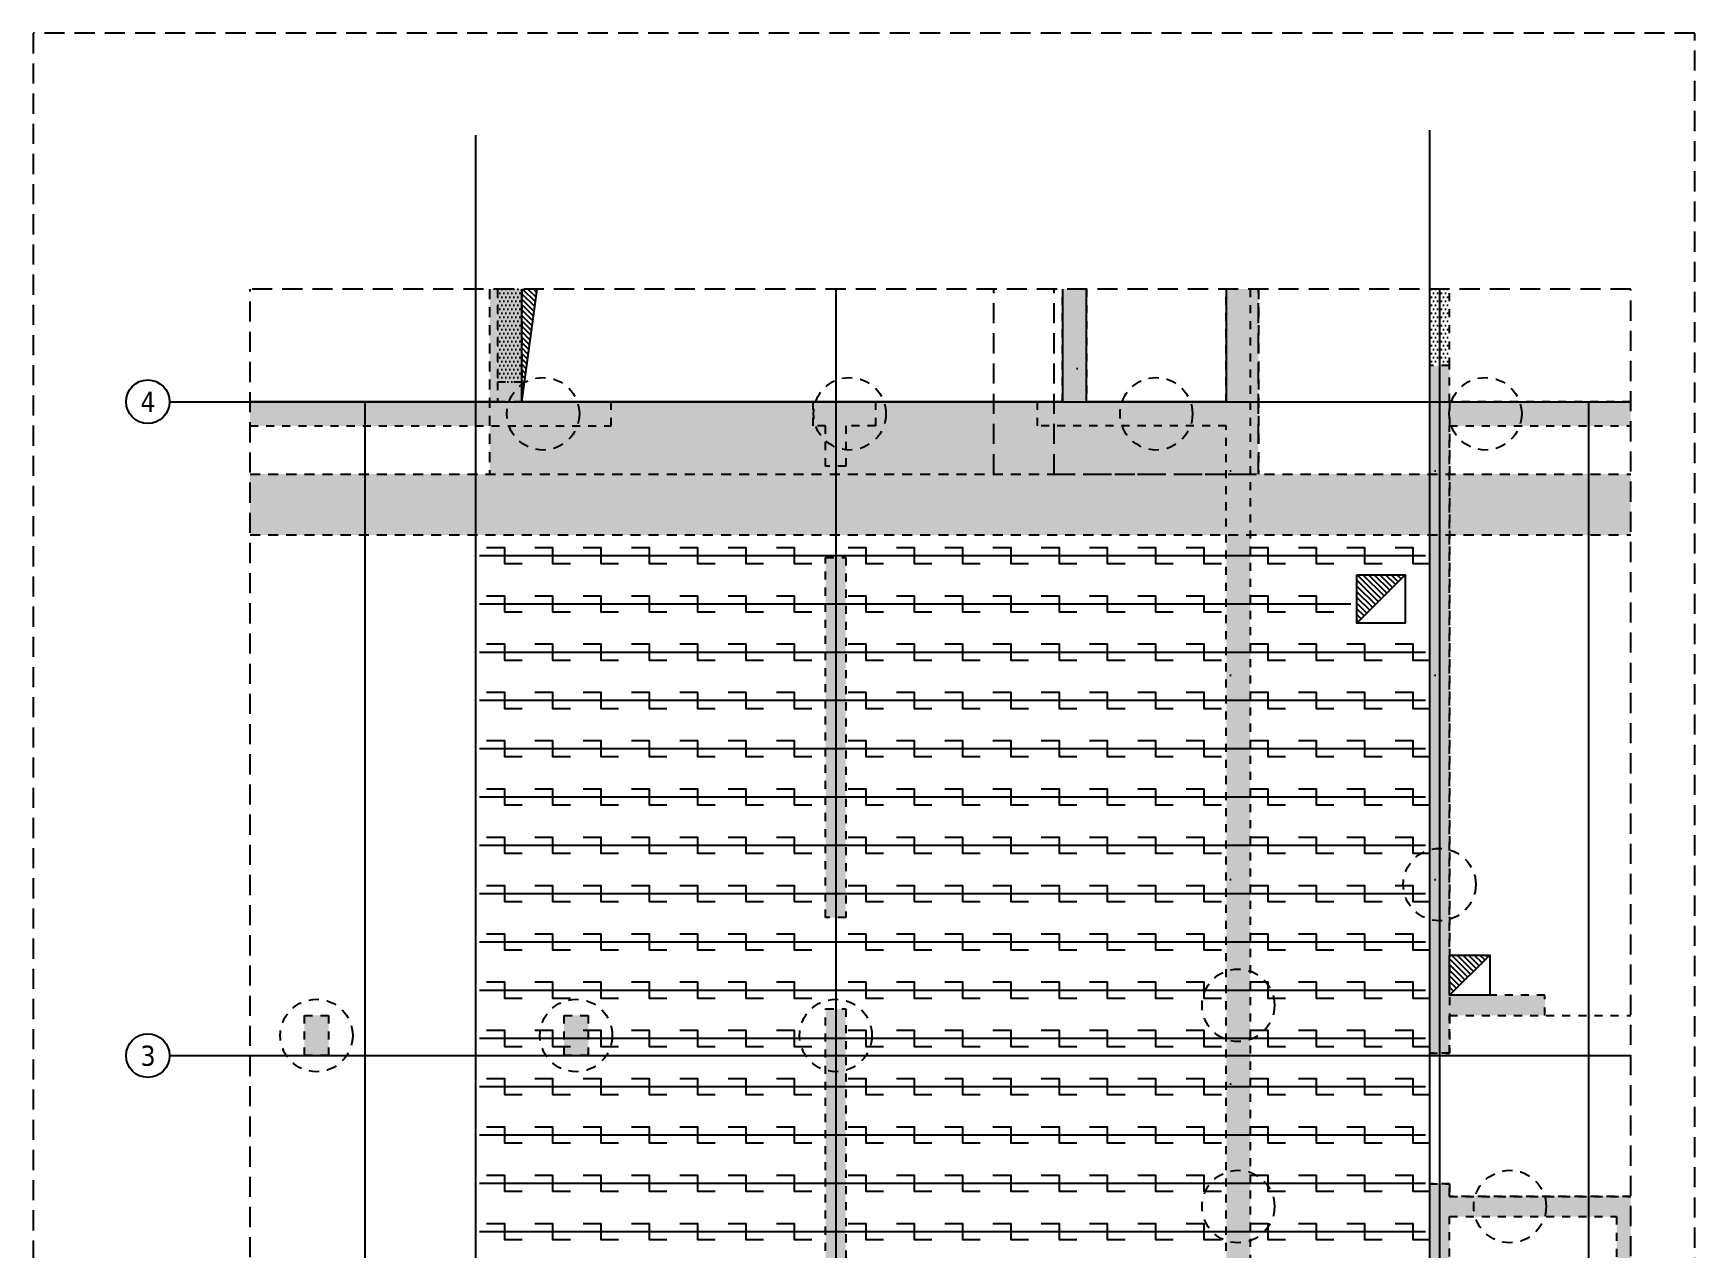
# Model space of a CAD drawing. Extents: x -101 to 101, y -52 to 90.
# Drawn here: x 16.04 to 36.68, y -37.13 to -22.03 of the extents above; entities that cross this region are included whole.
import ezdxf

# ---------------------------------------------------------------- set-up
doc = ezdxf.new("R2010")
doc.units = 0
doc.header["$LTSCALE"] = 0.5
for name, pattern in [('AUSGEZOGEN', [1000.01, 1000, 0.01]), ('DASHED', [0.75, 0.5, -0.25]), ('DOT', [0.175, 0.05, -0.125]), ('HIDDEN2', [0.187, 0.125, -0.062]), ('PUNKT', [0.175, 0.05, -0.125]), ('STRICHLINIE', [0.75, 0.5, -0.25]), ('VERDECKT', [0.375, 0.25, -0.125]), ('VERDECKTX2', [0.75, 0.5, -0.25])]:
    doc.linetypes.add(name, pattern=pattern)
for name, color, linetype in [('2.UG', 7, 'Continuous'), ('ACHSEN', 7, 'Continuous'), ('AFU', 7, 'Continuous'), ('BETON', 7, 'Continuous'), ('Brüstung 2.UG', 7, 'Continuous'), ('DETAIL', 7, 'Continuous'), ('DRUEBER', 7, 'Continuous'), ('grau_dunkel', 7, 'Continuous'), ('grau_hell', 7, 'Continuous'), ('grau_mittel', 7, 'Continuous'), ('Gründungspfähle', 7, 'Continuous'), ('HILFE', 7, 'Continuous'), ('RND', 7, 'Continuous'), ('SCHRAFF', 7, 'Continuous'), ('SFP_Achsen', 7, 'Continuous'), ('VERDECKT', 7, 'Continuous'), ('Versprung oberseitig', 7, 'Continuous')]:
    doc.layers.add(name, color=color, linetype=linetype)
doc.layers.add('NOPLOT', color=7, linetype='Continuous', plot=False)
doc.styles.add('helv', font='tahoma.ttf')
doc.linetypes.add('AFU_50K', pattern='A,0.15,["/",Standard,S=0.2,R=0,X=-0.01,Y=-0.1],0.07,["/",Standard,S=0.2,R=0,X=-0.01,Y=-0.1],0.15', length=0.37)
doc.linetypes.add('AFU_50L', pattern='A,0.75,["/",Standard,S=0.2,R=0,X=-0.01,Y=-0.1],0.07,["/",Standard,S=0.2,R=0,X=-0.01,Y=-0.1],0.75', length=1.57)
pattern_1 = [(0, (-73.417585, 444.24362), (0.025, 0.05), [0, -0.05])]

msp = doc.modelspace()

# ---------------------------------------------------------------- hatches: boundary and pattern name
at = {"layer": '2.UG', "linetype": 'AUSGEZOGEN'}
h = msp.add_hatch(dxfattribs=at)
h.set_pattern_fill('DOTS', scale=0.8, double=1)
h.set_pattern_definition([(0, (69.0108, -7.1435), (0.635, 1.27), [0, -1.27])])
h.paths.add_polyline_path([(23.2167, -26.6053), (22.1067, -26.6053), (22.1067, -26.3603), (21.8067, -26.3603), (21.8067, -26.6053), (19.0317, -26.6053), (19.0317, -26.9053), (23.2167, -26.9053)], flags=17)
h.paths.add_polyline_path([(26.5017, -26.6053), (25.7267, -26.6053), (25.7267, -26.9053), (25.8817, -26.9053), (25.8817, -27.4053), (26.1317, -27.4053), (26.1317, -26.9053), (26.5017, -26.9053)], flags=17)
h.paths.add_polyline_path([(31.1567, -25.2053), (30.8567, -25.2053), (30.8567, -26.6053), (29.1217, -26.6053), (29.1217, -25.2053), (28.8217, -25.2053), (28.8217, -26.6053), (28.5117, -26.6053), (28.5117, -26.9053), (30.8567, -26.9053), (30.8567, -38.3553), (26.1317, -38.3553), (26.1317, -34.1503), (25.8817, -34.1503), (25.8817, -38.3553), (19.0317, -38.3553), (19.0317, -38.6053), (31.1567, -38.6053)])
h.paths.add_polyline_path([(26.1317, -28.5403), (25.8817, -28.5403), (25.8817, -33.0153), (26.1317, -33.0153)], flags=17)
h.paths.add_polyline_path([(22.9317, -34.2303), (22.6317, -34.2303), (22.6317, -34.7303), (22.9317, -34.7303)], flags=17)
h.paths.add_polyline_path([(19.7067, -34.2303), (19.4067, -34.2303), (19.4067, -34.7303), (19.7067, -34.7303)], flags=17)
h.paths.add_polyline_path([(34.8167, -33.9803), (33.6317, -33.9803), (33.6317, -26.9053), (35.8817, -26.9053), (35.8817, -26.6053), (33.6317, -26.6053), (33.6317, -26.1553), (33.3817, -26.1553), (33.3817, -34.7003), (33.6317, -34.7003), (33.6317, -34.2303), (34.8167, -34.2303)])
h.paths.add_polyline_path([(35.8817, -36.4803), (33.6317, -36.4803), (33.6317, -36.3253), (33.3817, -36.3253), (33.3817, -39.2253), (33.6317, -39.2253), (33.6317, -36.7303), (35.7067, -36.7303), (35.7067, -40.8553), (33.6317, -40.8553), (33.6317, -40.2353), (33.3817, -40.2353), (33.3817, -40.8553), (23.3767, -40.8553), (23.3767, -41.1053), (34.0067, -41.1053), (34.0067, -47.5553), (21.1317, -47.5553), (21.1317, -41.1053), (21.3667, -41.1053), (21.3667, -40.8553), (20.7467, -40.8553), (20.7467, -41.1053), (20.8817, -41.1053), (20.8817, -47.5553), (19.0317, -47.5553), (19.0317, -47.8553), (35.8817, -47.8553), (35.8817, -47.5553), (34.2567, -47.5553), (34.2567, -41.1053), (35.8817, -41.1053)])
at = {"layer": 'Brüstung 2.UG', "linetype": 'DOT'}
h = msp.add_hatch(dxfattribs=at)
h.set_pattern_fill('DOTS', color=102, scale=0.8, double=1)
h.set_pattern_definition(pattern_1)
h.paths.add_polyline_path([(22.1067, -25.2053), (21.8067, -25.2053), (21.8067, -26.3603), (22.1067, -26.3603)])
h = msp.add_hatch(dxfattribs=at)
h.set_pattern_fill('DOTS', color=102, scale=0.8, double=1)
h.set_pattern_definition(pattern_1)
h.paths.add_polyline_path([(33.6317, -25.2053), (33.3817, -25.2053), (33.3817, -26.1553), (33.6317, -26.1553)])
at = {"layer": 'grau_dunkel'}
h = msp.add_hatch(color=21, dxfattribs=at)
h.paths.add_polyline_path([(29.1204, -26.6053), (28.8204, -26.6053), (28.7204, -26.6053), (28.7204, -27.5053), (31.2567, -27.5053), (31.2567, -26.6053), (30.8567, -26.6053)])
h.paths.add_polyline_path([(28.7204, -27.5053), (28.7204, -26.6053), (22.1067, -26.6053), (21.7067, -26.6053), (21.7067, -27.5053)])
h.paths.add_polyline_path([(22.1067, -25.2053), (21.7067, -25.2053), (21.7067, -26.6053), (22.1067, -26.6053)])
h.paths.add_polyline_path([(31.2567, -25.2053), (30.8567, -25.2053), (30.8567, -26.6053), (31.2567, -26.6053)])
at = {"layer": 'grau_dunkel', "linetype": 'AUSGEZOGEN'}
h = msp.add_hatch(dxfattribs=at)
h.set_pattern_fill('ANSI31', color=21, scale=0.015, angle=90, style=0, double=1)
h.set_pattern_definition([(135, (-108.938677, -35.454885), (-0.03367596, -0.03367596), [])])
h.paths.add_polyline_path([(22.2973, -25.2053), (22.1067, -25.2053), (22.1067, -26.6053)])
h = msp.add_hatch(dxfattribs=at)
h.set_pattern_fill('ANSI31', color=171, scale=0.4, angle=90, style=0, double=1)
h.set_pattern_definition([(135, (-50.3782, 513.301274), (-0.035355339, -0.035355339), [])])
h.paths.add_polyline_path([(33.0817, -28.7553), (32.4817, -28.7553), (32.4817, -29.3553)])
h = msp.add_hatch(dxfattribs=at)
h.set_pattern_fill('ANSI31', color=171, scale=0.4, angle=90, style=0, double=1)
h.set_pattern_definition([(135, (-79.4282, 512.776274), (-0.035355339, -0.035355339), [])])
h.paths.add_polyline_path([(34.1317, -33.4803), (33.6317, -33.4803), (33.6317, -33.9803)])
at = {"layer": 'grau_hell'}
msp.add_hatch(color=9, dxfattribs=at).paths.add_polyline_path([(35.8817, -28.2603), (35.8817, -27.5053), (18.7317, -27.5053), (18.7317, -28.2603)])
at = {"layer": 'grau_mittel'}
msp.add_hatch(color=61, dxfattribs=at).paths.add_polyline_path([(29.1217, -25.2053), (28.8217, -25.2053), (28.8217, -26.6053), (29.1217, -26.6053)])
at = {"layer": 'SCHRAFF', "linetype": 'AUSGEZOGEN'}
h = msp.add_hatch(dxfattribs=at)
h.set_pattern_fill('DOTS', scale=0.05, double=1)
h.set_pattern_definition([(0, (69.01081, -7.14346), (0.0396875, 0.079375), [0, -0.079375])])
h.paths.add_polyline_path([(21.5317, -26.6053), (18.7317, -26.6053), (18.7317, -26.9053), (21.5317, -26.9053)])
h.paths.add_polyline_path([(23.2167, -26.6053), (22.1067, -26.6053), (22.1067, -26.3603), (21.8067, -26.3603), (21.8067, -26.6053), (21.5317, -26.6053), (21.5317, -26.9053), (23.2167, -26.9053)], flags=17)
h.paths.add_polyline_path([(26.5017, -26.6053), (25.7267, -26.6053), (25.7267, -26.9053), (25.8817, -26.9053), (25.8817, -27.4053), (26.1317, -27.4053), (26.1317, -26.9053), (26.5017, -26.9053)], flags=17)
h.paths.add_polyline_path([(31.1567, -25.2053), (30.8567, -25.2053), (30.8567, -26.6053), (29.1217, -26.6053), (29.1217, -25.2053), (28.8217, -25.2053), (28.8217, -26.6053), (28.5117, -26.6053), (28.5117, -26.9053), (30.8567, -26.9053), (30.8567, -38.3553), (26.1317, -38.3553), (26.1317, -34.1503), (25.8817, -34.1503), (25.8817, -38.3553), (21.5317, -38.3553), (21.5317, -38.6053), (31.1567, -38.6053)])
h.paths.add_polyline_path([(35.8817, -26.6053), (33.6317, -26.6053), (33.6317, -26.1553), (33.3817, -26.1553), (33.3817, -34.7003), (33.6317, -34.7003), (33.6317, -34.2303), (34.8167, -34.2303), (34.8167, -33.9803), (33.6317, -33.9803), (33.6317, -26.9053), (35.8817, -26.9053)])
h.paths.add_polyline_path([(26.1317, -28.5403), (25.8817, -28.5403), (25.8817, -33.0153), (26.1317, -33.0153)], flags=17)
h.paths.add_polyline_path([(22.9317, -34.2303), (22.6317, -34.2303), (22.6317, -34.7303), (22.9317, -34.7303)], flags=17)
h.paths.add_polyline_path([(19.7067, -34.2303), (19.4067, -34.2303), (19.4067, -34.7303), (19.7067, -34.7303)])
h.paths.add_polyline_path([(21.5317, -38.3553), (18.7317, -38.3553), (18.7317, -38.6053), (21.5317, -38.6053)])
h.paths.add_polyline_path([(35.8817, -36.4803), (33.6317, -36.4803), (33.6317, -36.3253), (33.3817, -36.3253), (33.3817, -39.2253), (33.6317, -39.2253), (33.6317, -36.7303), (35.7067, -36.7303), (35.7067, -40.8553), (33.6317, -40.8553), (33.6317, -40.2353), (33.3817, -40.2353), (33.3817, -41.1053), (34.0067, -41.1053), (34.0067, -47.5553), (33.3817, -47.5553), (33.3817, -47.8553), (35.8817, -47.8553), (35.8817, -47.5553), (34.2567, -47.5553), (34.2567, -41.1053), (35.8817, -41.1053)])
h.paths.add_polyline_path([(33.3817, -40.8553), (23.3767, -40.8553), (23.3767, -41.1053), (33.3817, -41.1053)])
h.paths.add_polyline_path([(21.3667, -40.8553), (20.7467, -40.8553), (20.7467, -41.1053), (20.8817, -41.1053), (20.8817, -47.5553), (18.7317, -47.5553), (18.7317, -47.8553), (21.5317, -47.8553), (21.5317, -47.5553), (21.1317, -47.5553), (21.1317, -41.1053), (21.3667, -41.1053)])
h.paths.add_polyline_path([(33.3817, -47.5553), (21.5317, -47.5553), (21.5317, -47.8553), (33.3817, -47.8553)])

# ---------------------------------------------------------------- linework, layer by layer
at = {"layer": 'ACHSEN', "color": 140, "linetype": 'AUSGEZOGEN'}
for p, q in [((26.0067, -25.2053), (26.0067, -51.1353)), ((33.5067, -25.2053), (33.5067, -51.1353)), ((17.7317, -26.6053), (35.8817, -26.6053)), ((17.7317, -34.7303), (35.8817, -34.7303))]:
    msp.add_line(p, q, dxfattribs=at)
at = {"layer": 'AFU', "color": 8, "linetype": 'AFU_50L'}
for p, q in [((20.1567, -26.6053), (20.1567, -48.2353)), ((35.3567, -26.6053), (35.3567, -48.2353))]:
    msp.add_line(p, q, dxfattribs=at)
at = {"layer": 'AFU', "color": 8, "linetype": 'AFU_50K'}
msp.add_line((28.8217, -26.6053), (29.1217, -26.6053), dxfattribs=at)
at = {"layer": 'BETON', "color": 6, "linetype": 'AUSGEZOGEN'}
for p, q in [((28.8217, -25.2053), (28.8217, -26.6053)), ((29.1217, -26.6053), (29.1217, -25.2053))]:
    msp.add_line(p, q, dxfattribs=at)
for points in [[(28.8217, -26.6053), (22.1067, -26.6053), (22.1067, -25.2053)], [(30.8567, -25.2053), (30.8567, -26.6053), (29.1217, -26.6053)]]:
    msp.add_lwpolyline(points, dxfattribs=at)
for points in [[(32.4817, -28.7553), (33.0817, -28.7553), (33.0817, -29.3553), (32.4817, -29.3553)], [(33.6317, -33.4803), (34.1317, -33.4803), (34.1317, -33.9803), (33.6317, -33.9803)]]:
    msp.add_lwpolyline(points, close=True, dxfattribs=at)
at = {"layer": 'Brüstung 2.UG', "color": 102, "linetype": 'DOT'}
for p, q in [((21.8067, -25.2053), (21.8067, -26.3603)), ((22.1067, -25.2053), (22.1067, -26.3603)), ((33.3817, -25.2053), (33.3817, -26.1553)), ((33.6317, -26.1553), (33.6317, -25.2053))]:
    msp.add_line(p, q, dxfattribs=at)
at = {"layer": 'DETAIL', "color": 102, "linetype": 'STRICHLINIE'}
msp.add_lwpolyline([(16.0383, -22.0265), (16.0383, -52.1167), (36.6775, -52.1167), (36.6775, -22.0265)], close=True, dxfattribs=at)
at = {"layer": 'DRUEBER', "color": 7, "linetype": 'PUNKT', "lineweight": -2}
for points in [[(31.1567, -25.2053), (31.1567, -38.6053), (18.7317, -38.6053)], [(18.7317, -38.3553), (25.8817, -38.3553), (25.8817, -34.1503), (26.1317, -34.1503), (26.1317, -38.3553), (30.8567, -38.3553), (30.8567, -26.9053), (28.5117, -26.9053), (28.5117, -26.6053), (28.8217, -26.6053), (28.8217, -25.2053)], [(29.1217, -25.2053), (29.1217, -26.6053), (30.8567, -26.6053), (30.8567, -25.2053)], [(35.8817, -26.6053), (33.6317, -26.6053), (33.6317, -26.1553), (33.3817, -26.1553), (33.3817, -34.7003), (33.6317, -34.7003), (33.6317, -34.2303), (34.8167, -34.2303), (34.8167, -33.9803), (33.6317, -33.9803), (33.6317, -26.9053), (35.8817, -26.9053)], [(18.7317, -26.9053), (23.2167, -26.9053), (23.2167, -26.6053), (22.1067, -26.6053), (22.1067, -26.3603), (21.8067, -26.3603), (21.8067, -26.6053), (18.7317, -26.6053)], [(25.7267, -26.6053), (26.5017, -26.6053), (26.5017, -26.9053), (26.1317, -26.9053), (26.1317, -27.4053), (25.8817, -27.4053), (25.8817, -26.9053), (25.7267, -26.9053), (25.7267, -26.6053)], [(35.8817, -36.4803), (33.6317, -36.4803), (33.6317, -36.3253), (33.3817, -36.3253), (33.3817, -39.2253)], [(33.6317, -39.2253), (33.6317, -36.7303), (35.7067, -36.7303), (35.7067, -40.8553)]]:
    msp.add_lwpolyline(points, dxfattribs=at)
for points in [[(25.8817, -28.5403), (26.1317, -28.5403), (26.1317, -33.0153), (25.8817, -33.0153)], [(19.4067, -34.2303), (19.7067, -34.2303), (19.7067, -34.7303), (19.4067, -34.7303)], [(22.6317, -34.2303), (22.9317, -34.2303), (22.9317, -34.7303), (22.6317, -34.7303)]]:
    msp.add_lwpolyline(points, close=True, dxfattribs=at)
at = {"layer": 'grau_dunkel', "color": 21, "linetype": 'AUSGEZOGEN'}
msp.add_line((22.1067, -26.6053), (22.2973, -25.2053), dxfattribs=at)
at = {"layer": 'grau_dunkel', "color": 171, "linetype": 'AUSGEZOGEN'}
for p, q in [((33.0817, -28.7553), (32.4817, -29.3553)), ((33.6317, -33.9803), (34.1317, -33.4803))]:
    msp.add_line(p, q, dxfattribs=at)
at = {"layer": 'Gründungspfähle', "color": 171, "linetype": 'VERDECKT'}
for centre in [(22.3726, -26.7553), (26.1806, -26.7553), (29.9885, -26.7553), (34.0779, -26.7553), (33.5067, -32.6053, 0.65), (31.0067, -34.1053), (19.5567, -34.4803), (22.7817, -34.4803), (26.0067, -34.4803), (31.0067, -36.6053), (34.3817, -36.6053)]:
    msp.add_circle(centre, 0.45, dxfattribs=at)
at = {"layer": 'HILFE', "color": 102, "linetype": 'DASHED'}
for p, q in [((35.8817, -25.2053), (18.7317, -25.2053)), ((18.7317, -49.2353), (18.7317, -25.2053)), ((35.8817, -49.2232), (35.8817, -25.2053))]:
    msp.add_line(p, q, dxfattribs=at)
at = {"layer": 'NOPLOT', "color": 191, "linetype": 'AUSGEZOGEN'}
for p, q in [((21.5317, -23.2923), (21.5317, -51.5136)), ((33.3817, -23.2313), (33.3817, -51.519))]:
    msp.add_line(p, q, dxfattribs=at)
at = {"layer": 'RND', "color": 1, "linetype": 'AUSGEZOGEN'}
for points in [[(21.6704, -28.4153), (21.8904, -28.4153), (21.8904, -28.6153), (22.1104, -28.6153)], [(22.2704, -28.4153), (22.4904, -28.4153), (22.4904, -28.6153), (22.7104, -28.6153)], [(22.8704, -28.4153), (23.0904, -28.4153), (23.0904, -28.6153), (23.3104, -28.6153)], [(23.4704, -28.4153), (23.6904, -28.4153), (23.6904, -28.6153), (23.9104, -28.6153)], [(24.0704, -28.4153), (24.2904, -28.4153), (24.2904, -28.6153), (24.5104, -28.6153)], [(24.6704, -28.4153), (24.8904, -28.4153), (24.8904, -28.6153), (25.1104, -28.6153)], [(25.2704, -28.4153), (25.4904, -28.4153), (25.4904, -28.6153), (25.7104, -28.6153)], [(26.1603, -28.4153), (26.3803, -28.4153), (26.3803, -28.6153), (26.6003, -28.6153)], [(26.7603, -28.4153), (26.9803, -28.4153), (26.9803, -28.6153), (27.2003, -28.6153)], [(27.3603, -28.4153), (27.5803, -28.4153), (27.5803, -28.6153), (27.8003, -28.6153)], [(27.9603, -28.4153), (28.1803, -28.4153), (28.1803, -28.6153), (28.4003, -28.6153)], [(28.5603, -28.4153), (28.7803, -28.4153), (28.7803, -28.6153), (29.0003, -28.6153)], [(29.1603, -28.4153), (29.3803, -28.4153), (29.3803, -28.6153), (29.6003, -28.6153)], [(29.7603, -28.4153), (29.9803, -28.4153), (29.9803, -28.6153), (30.2003, -28.6153)], [(30.3603, -28.4153), (30.5803, -28.4153), (30.5803, -28.6153), (30.8003, -28.6153)], [(31.1557, -28.4153), (31.3757, -28.4153), (31.3757, -28.6153), (31.5957, -28.6153)], [(31.7557, -28.4153), (31.9757, -28.4153), (31.9757, -28.6153), (32.1957, -28.6153)], [(32.3557, -28.4153), (32.5757, -28.4153), (32.5757, -28.6153), (32.7957, -28.6153)], [(32.9557, -28.4153), (33.1757, -28.4153), (33.1757, -28.6153), (33.3957, -28.6153)], [(21.5817, -28.5153), (33.3317, -28.5153)], [(21.6704, -29.0153), (21.8904, -29.0153), (21.8904, -29.2153), (22.1104, -29.2153)], [(22.2704, -29.0153), (22.4904, -29.0153), (22.4904, -29.2153), (22.7104, -29.2153)], [(22.8704, -29.0153), (23.0904, -29.0153), (23.0904, -29.2153), (23.3104, -29.2153)], [(23.4704, -29.0153), (23.6904, -29.0153), (23.6904, -29.2153), (23.9104, -29.2153)], [(24.0704, -29.0153), (24.2904, -29.0153), (24.2904, -29.2153), (24.5104, -29.2153)], [(24.6704, -29.0153), (24.8904, -29.0153), (24.8904, -29.2153), (25.1104, -29.2153)], [(25.2704, -29.0153), (25.4904, -29.0153), (25.4904, -29.2153), (25.7104, -29.2153)], [(26.1603, -29.0153), (26.3803, -29.0153), (26.3803, -29.2153), (26.6003, -29.2153)], [(26.7603, -29.0153), (26.9803, -29.0153), (26.9803, -29.2153), (27.2003, -29.2153)], [(27.3603, -29.0153), (27.5803, -29.0153), (27.5803, -29.2153), (27.8003, -29.2153)], [(27.9603, -29.0153), (28.1803, -29.0153), (28.1803, -29.2153), (28.4003, -29.2153)], [(28.5603, -29.0153), (28.7803, -29.0153), (28.7803, -29.2153), (29.0003, -29.2153)], [(29.1603, -29.0153), (29.3803, -29.0153), (29.3803, -29.2153), (29.6003, -29.2153)], [(29.7603, -29.0153), (29.9803, -29.0153), (29.9803, -29.2153), (30.2003, -29.2153)], [(30.3603, -29.0153), (30.5803, -29.0153), (30.5803, -29.2153), (30.8003, -29.2153)], [(31.1557, -29.0153), (31.3757, -29.0153), (31.3757, -29.2153), (31.5957, -29.2153)], [(31.7557, -29.0153), (31.9757, -29.0153), (31.9757, -29.2153), (32.1957, -29.2153)], [(21.5817, -29.1153), (32.4044, -29.1153)], [(21.5817, -29.7153), (33.3317, -29.7153)], [(21.6704, -29.6153), (21.8904, -29.6153), (21.8904, -29.8153), (22.1104, -29.8153)], [(22.2704, -29.6153), (22.4904, -29.6153), (22.4904, -29.8153), (22.7104, -29.8153)], [(22.8704, -29.6153), (23.0904, -29.6153), (23.0904, -29.8153), (23.3104, -29.8153)], [(23.4704, -29.6153), (23.6904, -29.6153), (23.6904, -29.8153), (23.9104, -29.8153)], [(24.0704, -29.6153), (24.2904, -29.6153), (24.2904, -29.8153), (24.5104, -29.8153)], [(24.6704, -29.6153), (24.8904, -29.6153), (24.8904, -29.8153), (25.1104, -29.8153)], [(25.2704, -29.6153), (25.4904, -29.6153), (25.4904, -29.8153), (25.7104, -29.8153)], [(26.1603, -29.6153), (26.3803, -29.6153), (26.3803, -29.8153), (26.6003, -29.8153)], [(26.7603, -29.6153), (26.9803, -29.6153), (26.9803, -29.8153), (27.2003, -29.8153)], [(27.3603, -29.6153), (27.5803, -29.6153), (27.5803, -29.8153), (27.8003, -29.8153)], [(27.9603, -29.6153), (28.1803, -29.6153), (28.1803, -29.8153), (28.4003, -29.8153)], [(28.5603, -29.6153), (28.7803, -29.6153), (28.7803, -29.8153), (29.0003, -29.8153)], [(29.1603, -29.6153), (29.3803, -29.6153), (29.3803, -29.8153), (29.6003, -29.8153)], [(29.7603, -29.6153), (29.9803, -29.6153), (29.9803, -29.8153), (30.2003, -29.8153)], [(30.3603, -29.6153), (30.5803, -29.6153), (30.5803, -29.8153), (30.8003, -29.8153)], [(31.1557, -29.6153), (31.3757, -29.6153), (31.3757, -29.8153), (31.5957, -29.8153)], [(31.7557, -29.6153), (31.9757, -29.6153), (31.9757, -29.8153), (32.1957, -29.8153)], [(32.3557, -29.6153), (32.5757, -29.6153), (32.5757, -29.8153), (32.7957, -29.8153)], [(32.9557, -29.6153), (33.1757, -29.6153), (33.1757, -29.8153), (33.3957, -29.8153)], [(21.5817, -30.3153), (33.3317, -30.3153)], [(21.6704, -30.2153), (21.8904, -30.2153), (21.8904, -30.4153), (22.1104, -30.4153)], [(22.2704, -30.2153), (22.4904, -30.2153), (22.4904, -30.4153), (22.7104, -30.4153)], [(22.8704, -30.2153), (23.0904, -30.2153), (23.0904, -30.4153), (23.3104, -30.4153)], [(23.4704, -30.2153), (23.6904, -30.2153), (23.6904, -30.4153), (23.9104, -30.4153)], [(24.0704, -30.2153), (24.2904, -30.2153), (24.2904, -30.4153), (24.5104, -30.4153)], [(24.6704, -30.2153), (24.8904, -30.2153), (24.8904, -30.4153), (25.1104, -30.4153)], [(25.2704, -30.2153), (25.4904, -30.2153), (25.4904, -30.4153), (25.7104, -30.4153)], [(26.1603, -30.2153), (26.3803, -30.2153), (26.3803, -30.4153), (26.6003, -30.4153)], [(26.7603, -30.2153), (26.9803, -30.2153), (26.9803, -30.4153), (27.2003, -30.4153)], [(27.3603, -30.2153), (27.5803, -30.2153), (27.5803, -30.4153), (27.8003, -30.4153)], [(27.9603, -30.2153), (28.1803, -30.2153), (28.1803, -30.4153), (28.4003, -30.4153)], [(28.5603, -30.2153), (28.7803, -30.2153), (28.7803, -30.4153), (29.0003, -30.4153)], [(29.1603, -30.2153), (29.3803, -30.2153), (29.3803, -30.4153), (29.6003, -30.4153)], [(29.7603, -30.2153), (29.9803, -30.2153), (29.9803, -30.4153), (30.2003, -30.4153)], [(30.3603, -30.2153), (30.5803, -30.2153), (30.5803, -30.4153), (30.8003, -30.4153)], [(31.1557, -30.2153), (31.3757, -30.2153), (31.3757, -30.4153), (31.5957, -30.4153)], [(31.7557, -30.2153), (31.9757, -30.2153), (31.9757, -30.4153), (32.1957, -30.4153)], [(32.3557, -30.2153), (32.5757, -30.2153), (32.5757, -30.4153), (32.7957, -30.4153)], [(32.9557, -30.2153), (33.1757, -30.2153), (33.1757, -30.4153), (33.3957, -30.4153)], [(21.5817, -30.9153), (33.3317, -30.9153)], [(21.6704, -30.8153), (21.8904, -30.8153), (21.8904, -31.0153), (22.1104, -31.0153)], [(22.2704, -30.8153), (22.4904, -30.8153), (22.4904, -31.0153), (22.7104, -31.0153)], [(22.8704, -30.8153), (23.0904, -30.8153), (23.0904, -31.0153), (23.3104, -31.0153)], [(23.4704, -30.8153), (23.6904, -30.8153), (23.6904, -31.0153), (23.9104, -31.0153)], [(24.0704, -30.8153), (24.2904, -30.8153), (24.2904, -31.0153), (24.5104, -31.0153)], [(24.6704, -30.8153), (24.8904, -30.8153), (24.8904, -31.0153), (25.1104, -31.0153)], [(25.2704, -30.8153), (25.4904, -30.8153), (25.4904, -31.0153), (25.7104, -31.0153)], [(26.1603, -30.8153), (26.3803, -30.8153), (26.3803, -31.0153), (26.6003, -31.0153)], [(26.7603, -30.8153), (26.9803, -30.8153), (26.9803, -31.0153), (27.2003, -31.0153)], [(27.3603, -30.8153), (27.5803, -30.8153), (27.5803, -31.0153), (27.8003, -31.0153)], [(27.9603, -30.8153), (28.1803, -30.8153), (28.1803, -31.0153), (28.4003, -31.0153)], [(28.5603, -30.8153), (28.7803, -30.8153), (28.7803, -31.0153), (29.0003, -31.0153)], [(29.1603, -30.8153), (29.3803, -30.8153), (29.3803, -31.0153), (29.6003, -31.0153)], [(29.7603, -30.8153), (29.9803, -30.8153), (29.9803, -31.0153), (30.2003, -31.0153)], [(30.3603, -30.8153), (30.5803, -30.8153), (30.5803, -31.0153), (30.8003, -31.0153)], [(31.1557, -30.8153), (31.3757, -30.8153), (31.3757, -31.0153), (31.5957, -31.0153)], [(31.7557, -30.8153), (31.9757, -30.8153), (31.9757, -31.0153), (32.1957, -31.0153)], [(32.3557, -30.8153), (32.5757, -30.8153), (32.5757, -31.0153), (32.7957, -31.0153)], [(32.9557, -30.8153), (33.1757, -30.8153), (33.1757, -31.0153), (33.3957, -31.0153)], [(21.5817, -31.5153), (33.3317, -31.5153)], [(21.6704, -31.4153), (21.8904, -31.4153), (21.8904, -31.6153), (22.1104, -31.6153)], [(22.2704, -31.4153), (22.4904, -31.4153), (22.4904, -31.6153), (22.7104, -31.6153)], [(22.8704, -31.4153), (23.0904, -31.4153), (23.0904, -31.6153), (23.3104, -31.6153)], [(23.4704, -31.4153), (23.6904, -31.4153), (23.6904, -31.6153), (23.9104, -31.6153)], [(24.0704, -31.4153), (24.2904, -31.4153), (24.2904, -31.6153), (24.5104, -31.6153)], [(24.6704, -31.4153), (24.8904, -31.4153), (24.8904, -31.6153), (25.1104, -31.6153)], [(25.2704, -31.4153), (25.4904, -31.4153), (25.4904, -31.6153), (25.7104, -31.6153)], [(26.1603, -31.4153), (26.3803, -31.4153), (26.3803, -31.6153), (26.6003, -31.6153)], [(26.7603, -31.4153), (26.9803, -31.4153), (26.9803, -31.6153), (27.2003, -31.6153)], [(27.3603, -31.4153), (27.5803, -31.4153), (27.5803, -31.6153), (27.8003, -31.6153)], [(27.9603, -31.4153), (28.1803, -31.4153), (28.1803, -31.6153), (28.4003, -31.6153)], [(28.5603, -31.4153), (28.7803, -31.4153), (28.7803, -31.6153), (29.0003, -31.6153)], [(29.1603, -31.4153), (29.3803, -31.4153), (29.3803, -31.6153), (29.6003, -31.6153)], [(29.7603, -31.4153), (29.9803, -31.4153), (29.9803, -31.6153), (30.2003, -31.6153)], [(30.3603, -31.4153), (30.5803, -31.4153), (30.5803, -31.6153), (30.8003, -31.6153)], [(31.1557, -31.4153), (31.3757, -31.4153), (31.3757, -31.6153), (31.5957, -31.6153)], [(31.7557, -31.4153), (31.9757, -31.4153), (31.9757, -31.6153), (32.1957, -31.6153)], [(32.3557, -31.4153), (32.5757, -31.4153), (32.5757, -31.6153), (32.7957, -31.6153)], [(32.9557, -31.4153), (33.1757, -31.4153), (33.1757, -31.6153), (33.3957, -31.6153)], [(21.5817, -32.1153), (33.3317, -32.1153)], [(21.6704, -32.0153), (21.8904, -32.0153), (21.8904, -32.2153), (22.1104, -32.2153)], [(22.2704, -32.0153), (22.4904, -32.0153), (22.4904, -32.2153), (22.7104, -32.2153)], [(22.8704, -32.0153), (23.0904, -32.0153), (23.0904, -32.2153), (23.3104, -32.2153)], [(23.4704, -32.0153), (23.6904, -32.0153), (23.6904, -32.2153), (23.9104, -32.2153)], [(24.0704, -32.0153), (24.2904, -32.0153), (24.2904, -32.2153), (24.5104, -32.2153)], [(24.6704, -32.0153), (24.8904, -32.0153), (24.8904, -32.2153), (25.1104, -32.2153)], [(25.2704, -32.0153), (25.4904, -32.0153), (25.4904, -32.2153), (25.7104, -32.2153)], [(26.1603, -32.0153), (26.3803, -32.0153), (26.3803, -32.2153), (26.6003, -32.2153)], [(26.7603, -32.0153), (26.9803, -32.0153), (26.9803, -32.2153), (27.2003, -32.2153)], [(27.3603, -32.0153), (27.5803, -32.0153), (27.5803, -32.2153), (27.8003, -32.2153)], [(27.9603, -32.0153), (28.1803, -32.0153), (28.1803, -32.2153), (28.4003, -32.2153)], [(28.5603, -32.0153), (28.7803, -32.0153), (28.7803, -32.2153), (29.0003, -32.2153)], [(29.1603, -32.0153), (29.3803, -32.0153), (29.3803, -32.2153), (29.6003, -32.2153)], [(29.7603, -32.0153), (29.9803, -32.0153), (29.9803, -32.2153), (30.2003, -32.2153)], [(30.3603, -32.0153), (30.5803, -32.0153), (30.5803, -32.2153), (30.8003, -32.2153)], [(31.1557, -32.0153), (31.3757, -32.0153), (31.3757, -32.2153), (31.5957, -32.2153)], [(31.7557, -32.0153), (31.9757, -32.0153), (31.9757, -32.2153), (32.1957, -32.2153)], [(32.3557, -32.0153), (32.5757, -32.0153), (32.5757, -32.2153), (32.7957, -32.2153)], [(32.9557, -32.0153), (33.1757, -32.0153), (33.1757, -32.2153), (33.3957, -32.2153)], [(21.5817, -32.7153), (33.3317, -32.7153)], [(21.6704, -32.6153), (21.8904, -32.6153), (21.8904, -32.8153), (22.1104, -32.8153)], [(22.2704, -32.6153), (22.4904, -32.6153), (22.4904, -32.8153), (22.7104, -32.8153)], [(22.8704, -32.6153), (23.0904, -32.6153), (23.0904, -32.8153), (23.3104, -32.8153)], [(23.4704, -32.6153), (23.6904, -32.6153), (23.6904, -32.8153), (23.9104, -32.8153)], [(24.0704, -32.6153), (24.2904, -32.6153), (24.2904, -32.8153), (24.5104, -32.8153)], [(24.6704, -32.6153), (24.8904, -32.6153), (24.8904, -32.8153), (25.1104, -32.8153)], [(25.2704, -32.6153), (25.4904, -32.6153), (25.4904, -32.8153), (25.7104, -32.8153)], [(26.1603, -32.6153), (26.3803, -32.6153), (26.3803, -32.8153), (26.6003, -32.8153)], [(26.7603, -32.6153), (26.9803, -32.6153), (26.9803, -32.8153), (27.2003, -32.8153)], [(27.3603, -32.6153), (27.5803, -32.6153), (27.5803, -32.8153), (27.8003, -32.8153)], [(27.9603, -32.6153), (28.1803, -32.6153), (28.1803, -32.8153), (28.4003, -32.8153)], [(28.5603, -32.6153), (28.7803, -32.6153), (28.7803, -32.8153), (29.0003, -32.8153)], [(29.1603, -32.6153), (29.3803, -32.6153), (29.3803, -32.8153), (29.6003, -32.8153)], [(29.7603, -32.6153), (29.9803, -32.6153), (29.9803, -32.8153), (30.2003, -32.8153)], [(30.3603, -32.6153), (30.5803, -32.6153), (30.5803, -32.8153), (30.8003, -32.8153)], [(31.1557, -32.6153), (31.3757, -32.6153), (31.3757, -32.8153), (31.5957, -32.8153)], [(31.7557, -32.6153), (31.9757, -32.6153), (31.9757, -32.8153), (32.1957, -32.8153)], [(32.3557, -32.6153), (32.5757, -32.6153), (32.5757, -32.8153), (32.7957, -32.8153)], [(32.9557, -32.6153), (33.1757, -32.6153), (33.1757, -32.8153), (33.3957, -32.8153)], [(21.6704, -33.2153), (21.8904, -33.2153), (21.8904, -33.4153), (22.1104, -33.4153)], [(22.2704, -33.2153), (22.4904, -33.2153), (22.4904, -33.4153), (22.7104, -33.4153)], [(22.8704, -33.2153), (23.0904, -33.2153), (23.0904, -33.4153), (23.3104, -33.4153)], [(23.4704, -33.2153), (23.6904, -33.2153), (23.6904, -33.4153), (23.9104, -33.4153)], [(24.0704, -33.2153), (24.2904, -33.2153), (24.2904, -33.4153), (24.5104, -33.4153)], [(24.6704, -33.2153), (24.8904, -33.2153), (24.8904, -33.4153), (25.1104, -33.4153)], [(25.2704, -33.2153), (25.4904, -33.2153), (25.4904, -33.4153), (25.7104, -33.4153)], [(26.1603, -33.2153), (26.3803, -33.2153), (26.3803, -33.4153), (26.6003, -33.4153)], [(26.7603, -33.2153), (26.9803, -33.2153), (26.9803, -33.4153), (27.2003, -33.4153)], [(27.3603, -33.2153), (27.5803, -33.2153), (27.5803, -33.4153), (27.8003, -33.4153)], [(27.9603, -33.2153), (28.1803, -33.2153), (28.1803, -33.4153), (28.4003, -33.4153)], [(28.5603, -33.2153), (28.7803, -33.2153), (28.7803, -33.4153), (29.0003, -33.4153)], [(29.1603, -33.2153), (29.3803, -33.2153), (29.3803, -33.4153), (29.6003, -33.4153)], [(29.7603, -33.2153), (29.9803, -33.2153), (29.9803, -33.4153), (30.2003, -33.4153)], [(30.3603, -33.2153), (30.5803, -33.2153), (30.5803, -33.4153), (30.8003, -33.4153)], [(31.1557, -33.2153), (31.3757, -33.2153), (31.3757, -33.4153), (31.5957, -33.4153)], [(31.7557, -33.2153), (31.9757, -33.2153), (31.9757, -33.4153), (32.1957, -33.4153)], [(32.3557, -33.2153), (32.5757, -33.2153), (32.5757, -33.4153), (32.7957, -33.4153)], [(32.9557, -33.2153), (33.1757, -33.2153), (33.1757, -33.4153), (33.3957, -33.4153)], [(21.5817, -33.3153), (33.3317, -33.3153)], [(21.6704, -33.8153), (21.8904, -33.8153), (21.8904, -34.0153), (22.1104, -34.0153)], [(22.2704, -33.8153), (22.4904, -33.8153), (22.4904, -34.0153), (22.7104, -34.0153)], [(22.8704, -33.8153), (23.0904, -33.8153), (23.0904, -34.0153), (23.3104, -34.0153)], [(23.4704, -33.8153), (23.6904, -33.8153), (23.6904, -34.0153), (23.9104, -34.0153)], [(24.0704, -33.8153), (24.2904, -33.8153), (24.2904, -34.0153), (24.5104, -34.0153)], [(24.6704, -33.8153), (24.8904, -33.8153), (24.8904, -34.0153), (25.1104, -34.0153)], [(25.2704, -33.8153), (25.4904, -33.8153), (25.4904, -34.0153), (25.7104, -34.0153)], [(26.1603, -33.8153), (26.3803, -33.8153), (26.3803, -34.0153), (26.6003, -34.0153)], [(26.7603, -33.8153), (26.9803, -33.8153), (26.9803, -34.0153), (27.2003, -34.0153)], [(27.3603, -33.8153), (27.5803, -33.8153), (27.5803, -34.0153), (27.8003, -34.0153)], [(27.9603, -33.8153), (28.1803, -33.8153), (28.1803, -34.0153), (28.4003, -34.0153)], [(28.5603, -33.8153), (28.7803, -33.8153), (28.7803, -34.0153), (29.0003, -34.0153)], [(29.1603, -33.8153), (29.3803, -33.8153), (29.3803, -34.0153), (29.6003, -34.0153)], [(29.7603, -33.8153), (29.9803, -33.8153), (29.9803, -34.0153), (30.2003, -34.0153)], [(30.3603, -33.8153), (30.5803, -33.8153), (30.5803, -34.0153), (30.8003, -34.0153)], [(31.1557, -33.8153), (31.3757, -33.8153), (31.3757, -34.0153), (31.5957, -34.0153)], [(31.7557, -33.8153), (31.9757, -33.8153), (31.9757, -34.0153), (32.1957, -34.0153)], [(32.3557, -33.8153), (32.5757, -33.8153), (32.5757, -34.0153), (32.7957, -34.0153)], [(32.9557, -33.8153), (33.1757, -33.8153), (33.1757, -34.0153), (33.3957, -34.0153)], [(21.5817, -33.9153), (33.3317, -33.9153)], [(21.6704, -34.4153), (21.8904, -34.4153), (21.8904, -34.6153), (22.1104, -34.6153)], [(22.2704, -34.4153), (22.4904, -34.4153), (22.4904, -34.6153), (22.7104, -34.6153)], [(22.8704, -34.4153), (23.0904, -34.4153), (23.0904, -34.6153), (23.3104, -34.6153)], [(23.4704, -34.4153), (23.6904, -34.4153), (23.6904, -34.6153), (23.9104, -34.6153)], [(24.0704, -34.4153), (24.2904, -34.4153), (24.2904, -34.6153), (24.5104, -34.6153)], [(24.6704, -34.4153), (24.8904, -34.4153), (24.8904, -34.6153), (25.1104, -34.6153)], [(25.2704, -34.4153), (25.4904, -34.4153), (25.4904, -34.6153), (25.7104, -34.6153)], [(26.1603, -34.4153), (26.3803, -34.4153), (26.3803, -34.6153), (26.6003, -34.6153)], [(26.7603, -34.4153), (26.9803, -34.4153), (26.9803, -34.6153), (27.2003, -34.6153)], [(27.3603, -34.4153), (27.5803, -34.4153), (27.5803, -34.6153), (27.8003, -34.6153)], [(27.9603, -34.4153), (28.1803, -34.4153), (28.1803, -34.6153), (28.4003, -34.6153)], [(28.5603, -34.4153), (28.7803, -34.4153), (28.7803, -34.6153), (29.0003, -34.6153)], [(29.1603, -34.4153), (29.3803, -34.4153), (29.3803, -34.6153), (29.6003, -34.6153)], [(29.7603, -34.4153), (29.9803, -34.4153), (29.9803, -34.6153), (30.2003, -34.6153)], [(30.3603, -34.4153), (30.5803, -34.4153), (30.5803, -34.6153), (30.8003, -34.6153)], [(31.1557, -34.4153), (31.3757, -34.4153), (31.3757, -34.6153), (31.5957, -34.6153)], [(31.7557, -34.4153), (31.9757, -34.4153), (31.9757, -34.6153), (32.1957, -34.6153)], [(32.3557, -34.4153), (32.5757, -34.4153), (32.5757, -34.6153), (32.7957, -34.6153)], [(32.9557, -34.4153), (33.1757, -34.4153), (33.1757, -34.6153), (33.3957, -34.6153)], [(21.5817, -34.5153), (33.3317, -34.5153)], [(21.6704, -35.0153), (21.8904, -35.0153), (21.8904, -35.2153), (22.1104, -35.2153)], [(22.2704, -35.0153), (22.4904, -35.0153), (22.4904, -35.2153), (22.7104, -35.2153)], [(22.8704, -35.0153), (23.0904, -35.0153), (23.0904, -35.2153), (23.3104, -35.2153)], [(23.4704, -35.0153), (23.6904, -35.0153), (23.6904, -35.2153), (23.9104, -35.2153)], [(24.0704, -35.0153), (24.2904, -35.0153), (24.2904, -35.2153), (24.5104, -35.2153)], [(24.6704, -35.0153), (24.8904, -35.0153), (24.8904, -35.2153), (25.1104, -35.2153)], [(25.2704, -35.0153), (25.4904, -35.0153), (25.4904, -35.2153), (25.7104, -35.2153)], [(26.1603, -35.0153), (26.3803, -35.0153), (26.3803, -35.2153), (26.6003, -35.2153)], [(26.7603, -35.0153), (26.9803, -35.0153), (26.9803, -35.2153), (27.2003, -35.2153)], [(27.3603, -35.0153), (27.5803, -35.0153), (27.5803, -35.2153), (27.8003, -35.2153)], [(27.9603, -35.0153), (28.1803, -35.0153), (28.1803, -35.2153), (28.4003, -35.2153)], [(28.5603, -35.0153), (28.7803, -35.0153), (28.7803, -35.2153), (29.0003, -35.2153)], [(29.1603, -35.0153), (29.3803, -35.0153), (29.3803, -35.2153), (29.6003, -35.2153)], [(29.7603, -35.0153), (29.9803, -35.0153), (29.9803, -35.2153), (30.2003, -35.2153)], [(30.3603, -35.0153), (30.5803, -35.0153), (30.5803, -35.2153), (30.8003, -35.2153)], [(31.1557, -35.0153), (31.3757, -35.0153), (31.3757, -35.2153), (31.5957, -35.2153)], [(31.7557, -35.0153), (31.9757, -35.0153), (31.9757, -35.2153), (32.1957, -35.2153)], [(32.3557, -35.0153), (32.5757, -35.0153), (32.5757, -35.2153), (32.7957, -35.2153)], [(32.9557, -35.0153), (33.1757, -35.0153), (33.1757, -35.2153), (33.3957, -35.2153)], [(21.5817, -35.1153), (33.3317, -35.1153)], [(21.6704, -35.6153), (21.8904, -35.6153), (21.8904, -35.8153), (22.1104, -35.8153)], [(22.2704, -35.6153), (22.4904, -35.6153), (22.4904, -35.8153), (22.7104, -35.8153)], [(22.8704, -35.6153), (23.0904, -35.6153), (23.0904, -35.8153), (23.3104, -35.8153)], [(23.4704, -35.6153), (23.6904, -35.6153), (23.6904, -35.8153), (23.9104, -35.8153)], [(24.0704, -35.6153), (24.2904, -35.6153), (24.2904, -35.8153), (24.5104, -35.8153)], [(24.6704, -35.6153), (24.8904, -35.6153), (24.8904, -35.8153), (25.1104, -35.8153)], [(25.2704, -35.6153), (25.4904, -35.6153), (25.4904, -35.8153), (25.7104, -35.8153)], [(26.1603, -35.6153), (26.3803, -35.6153), (26.3803, -35.8153), (26.6003, -35.8153)], [(26.7603, -35.6153), (26.9803, -35.6153), (26.9803, -35.8153), (27.2003, -35.8153)], [(27.3603, -35.6153), (27.5803, -35.6153), (27.5803, -35.8153), (27.8003, -35.8153)], [(27.9603, -35.6153), (28.1803, -35.6153), (28.1803, -35.8153), (28.4003, -35.8153)], [(28.5603, -35.6153), (28.7803, -35.6153), (28.7803, -35.8153), (29.0003, -35.8153)], [(29.1603, -35.6153), (29.3803, -35.6153), (29.3803, -35.8153), (29.6003, -35.8153)], [(29.7603, -35.6153), (29.9803, -35.6153), (29.9803, -35.8153), (30.2003, -35.8153)], [(30.3603, -35.6153), (30.5803, -35.6153), (30.5803, -35.8153), (30.8003, -35.8153)], [(31.1557, -35.6153), (31.3757, -35.6153), (31.3757, -35.8153), (31.5957, -35.8153)], [(31.7557, -35.6153), (31.9757, -35.6153), (31.9757, -35.8153), (32.1957, -35.8153)], [(32.3557, -35.6153), (32.5757, -35.6153), (32.5757, -35.8153), (32.7957, -35.8153)], [(32.9557, -35.6153), (33.1757, -35.6153), (33.1757, -35.8153), (33.3957, -35.8153)], [(21.5817, -35.7153), (33.3317, -35.7153)], [(21.5817, -36.3153), (33.3317, -36.3153)], [(21.6704, -36.2153), (21.8904, -36.2153), (21.8904, -36.4153), (22.1104, -36.4153)], [(22.2704, -36.2153), (22.4904, -36.2153), (22.4904, -36.4153), (22.7104, -36.4153)], [(22.8704, -36.2153), (23.0904, -36.2153), (23.0904, -36.4153), (23.3104, -36.4153)], [(23.4704, -36.2153), (23.6904, -36.2153), (23.6904, -36.4153), (23.9104, -36.4153)], [(24.0704, -36.2153), (24.2904, -36.2153), (24.2904, -36.4153), (24.5104, -36.4153)], [(24.6704, -36.2153), (24.8904, -36.2153), (24.8904, -36.4153), (25.1104, -36.4153)], [(25.2704, -36.2153), (25.4904, -36.2153), (25.4904, -36.4153), (25.7104, -36.4153)], [(26.1603, -36.2153), (26.3803, -36.2153), (26.3803, -36.4153), (26.6003, -36.4153)], [(26.7603, -36.2153), (26.9803, -36.2153), (26.9803, -36.4153), (27.2003, -36.4153)], [(27.3603, -36.2153), (27.5803, -36.2153), (27.5803, -36.4153), (27.8003, -36.4153)], [(27.9603, -36.2153), (28.1803, -36.2153), (28.1803, -36.4153), (28.4003, -36.4153)], [(28.5603, -36.2153), (28.7803, -36.2153), (28.7803, -36.4153), (29.0003, -36.4153)], [(29.1603, -36.2153), (29.3803, -36.2153), (29.3803, -36.4153), (29.6003, -36.4153)], [(29.7603, -36.2153), (29.9803, -36.2153), (29.9803, -36.4153), (30.2003, -36.4153)], [(30.3603, -36.2153), (30.5803, -36.2153), (30.5803, -36.4153), (30.8003, -36.4153)], [(31.1557, -36.2153), (31.3757, -36.2153), (31.3757, -36.4153), (31.5957, -36.4153)], [(31.7557, -36.2153), (31.9757, -36.2153), (31.9757, -36.4153), (32.1957, -36.4153)], [(32.3557, -36.2153), (32.5757, -36.2153), (32.5757, -36.4153), (32.7957, -36.4153)], [(32.9557, -36.2153), (33.1757, -36.2153), (33.1757, -36.4153), (33.3957, -36.4153)], [(21.5817, -36.9153), (33.3317, -36.9153)], [(21.6704, -36.8153), (21.8904, -36.8153), (21.8904, -37.0153), (22.1104, -37.0153)], [(22.2704, -36.8153), (22.4904, -36.8153), (22.4904, -37.0153), (22.7104, -37.0153)], [(22.8704, -36.8153), (23.0904, -36.8153), (23.0904, -37.0153), (23.3104, -37.0153)], [(23.4704, -36.8153), (23.6904, -36.8153), (23.6904, -37.0153), (23.9104, -37.0153)], [(24.0704, -36.8153), (24.2904, -36.8153), (24.2904, -37.0153), (24.5104, -37.0153)], [(24.6704, -36.8153), (24.8904, -36.8153), (24.8904, -37.0153), (25.1104, -37.0153)], [(25.2704, -36.8153), (25.4904, -36.8153), (25.4904, -37.0153), (25.7104, -37.0153)], [(26.1603, -36.8153), (26.3803, -36.8153), (26.3803, -37.0153), (26.6003, -37.0153)], [(26.7603, -36.8153), (26.9803, -36.8153), (26.9803, -37.0153), (27.2003, -37.0153)], [(27.3603, -36.8153), (27.5803, -36.8153), (27.5803, -37.0153), (27.8003, -37.0153)], [(27.9603, -36.8153), (28.1803, -36.8153), (28.1803, -37.0153), (28.4003, -37.0153)], [(28.5603, -36.8153), (28.7803, -36.8153), (28.7803, -37.0153), (29.0003, -37.0153)], [(29.1603, -36.8153), (29.3803, -36.8153), (29.3803, -37.0153), (29.6003, -37.0153)], [(29.7603, -36.8153), (29.9803, -36.8153), (29.9803, -37.0153), (30.2003, -37.0153)], [(30.3603, -36.8153), (30.5803, -36.8153), (30.5803, -37.0153), (30.8003, -37.0153)], [(31.1557, -36.8153), (31.3757, -36.8153), (31.3757, -37.0153), (31.5957, -37.0153)], [(31.7557, -36.8153), (31.9757, -36.8153), (31.9757, -37.0153), (32.1957, -37.0153)], [(32.3557, -36.8153), (32.5757, -36.8153), (32.5757, -37.0153), (32.7957, -37.0153)], [(32.9557, -36.8153), (33.1757, -36.8153), (33.1757, -37.0153), (33.3957, -37.0153)]]:
    msp.add_lwpolyline(points, dxfattribs=at)
at = {"layer": 'SFP_Achsen', "color": 7, "linetype": 'AUSGEZOGEN'}
for centre in [(17.4613, -26.6053), (17.4613, -34.7303)]:
    msp.add_circle(centre, 0.2705, dxfattribs=at)
at = {"layer": 'VERDECKT', "color": 7, "linetype": 'VERDECKT'}
for p, q in [((21.7067, -25.2053), (21.7067, -27.5053)), ((31.2567, -25.2053), (31.2567, -27.5053)), ((18.7317, -27.5053), (35.8817, -27.5053)), ((18.7317, -28.2603), (35.8817, -28.2603))]:
    msp.add_line(p, q, dxfattribs=at)
at = {"layer": 'VERDECKT', "color": 7, "linetype": 'VERDECKTX2'}
for p, q in [((27.9717, -27.5053), (27.9717, -25.2053)), ((28.7217, -27.5053), (28.7217, -25.2053)), ((31.2567, -27.5053), (31.2567, -25.2053)), ((28.7217, -27.5053), (31.2567, -27.5053))]:
    msp.add_line(p, q, dxfattribs=at)
at = {"layer": 'Versprung oberseitig', "color": 1, "linetype": 'HIDDEN2'}
for p, q in [((22.1067, -26.6053), (18.7317, -26.6053)), ((30.8567, -26.6053), (35.8817, -26.6053)), ((33.6317, -26.6053), (33.6317, -34.2303)), ((33.6317, -34.2303), (35.8817, -34.2303)), ((33.6317, -34.2303), (33.6317, -34.7003)), ((33.3817, -34.7003), (33.3817, -36.3253)), ((33.6317, -34.7003), (33.3817, -34.7003)), ((33.3817, -36.3253), (33.6317, -36.3253)), ((33.6317, -36.3253), (33.6317, -36.4803)), ((33.6317, -36.4803), (35.8817, -36.4803))]:
    msp.add_line(p, q, dxfattribs=at)

# ---------------------------------------------------------------- texts
at = {"layer": 'SFP_Achsen', "color": 6, "linetype": 'AUSGEZOGEN', "style": 'helv'}
for s, p in [('4', (17.3706, -26.7315)), ('3', (17.3706, -34.8565))]:
    msp.add_text(s, height=0.25, dxfattribs=at).set_placement(p)

doc.saveas('drawing.dxf')
